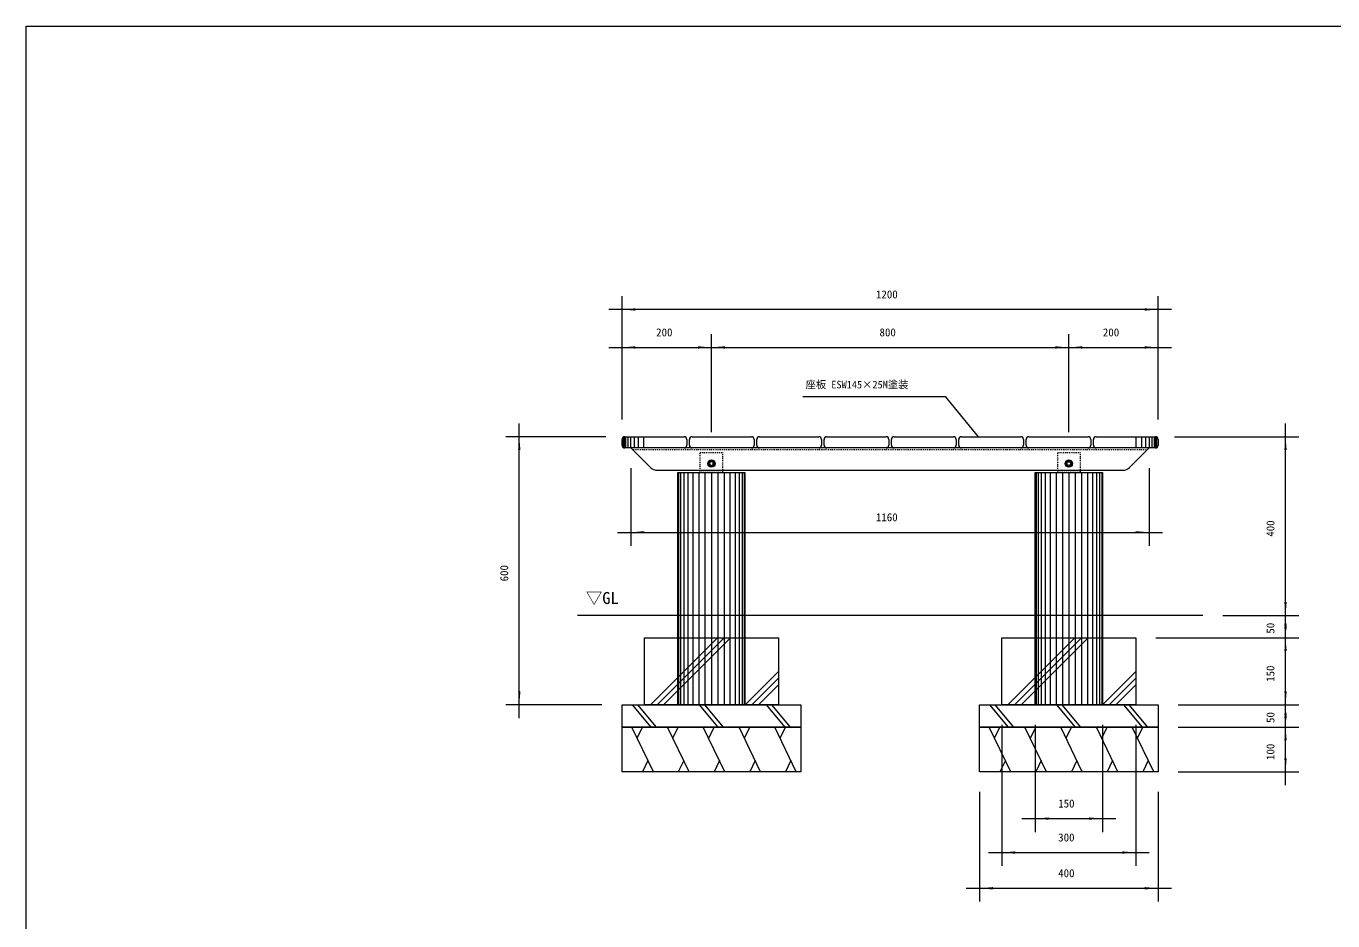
# Model space of a CAD drawing. Units: millimetres, scale not verified. Extents: x -2925 to 2925, y -2062 to 2062.
# Drawn here: x -2925 to 0, y 59 to 2062 of the extents above; entities that cross this region are included whole.
import ezdxf
from ezdxf.enums import TextEntityAlignment as Align

# ---------------------------------------------------------------- set-up
doc = ezdxf.new("R2010")
doc.units = ezdxf.units.MM
doc.header["$LTSCALE"] = 10
doc.linetypes.add('USER1', pattern=[0.416641, 0.208282, -0.208359])
doc.layers.add('0-1_IMPORTED', color=30, linetype='Continuous', lineweight=18)
doc.styles.add('ＭＳ ゴシック', font='')
doc.styles.get('ＭＳ ゴシック').set_extended_font_data('MS Gothic')

msp = doc.modelspace()

# ---------------------------------------------------------------- linework, layer by layer
at = {"layer": '0-1_IMPORTED', "color": 1}
for p, q in [((-1591, 1182), (-1591, 1458.01)), ((-391, 1182), (-391, 1458.01)), ((-1591, 1428.01), (-1621, 1428.01)), ((-391, 1428.01), (-1591, 1428.01)), ((-361, 1428.01), (-391, 1428.01)), ((-1591, 1182), (-1591, 1373)), ((-1391, 1153), (-1391, 1373)), ((-1391, 1153), (-1391, 1373)), ((-591, 1153), (-591, 1373)), ((-591, 1153), (-591, 1373)), ((-391, 1182), (-391, 1373)), ((-1621, 1343), (-1591, 1343)), ((-1591, 1343), (-1391, 1343)), ((-1421, 1343), (-1391, 1343)), ((-1391, 1343), (-1361, 1343)), ((-1391, 1343), (-591, 1343)), ((-621, 1343), (-591, 1343)), ((-591, 1343), (-561, 1343)), ((-591, 1343), (-391, 1343)), ((-391, 1343), (-361, 1343)), ((-1821.15, 1143), (-1821.15, 1173)), ((-106, 1143), (-106, 1173)), ((-1627.55, 1143), (-1851.15, 1143)), ((-1821.15, 543), (-1821.15, 1143)), ((-354.45, 1143), (-76, 1143)), ((-106, 743), (-106, 1143)), ((-1571.15, 1073.01), (-1571.15, 899.01)), ((-411.15, 1073.01), (-411.15, 899.01)), ((-1601.15, 929.01), (-1571.15, 929.01)), ((-1571.15, 929.01), (-411.15, 929.01)), ((-411.15, 929.01), (-381.15, 929.01)), ((-106, 743), (-106, 773)), ((-246, 743), (-76, 743)), ((-246, 743), (-76, 743)), ((-106, 693), (-106, 743)), ((-106, 713), (-106, 743)), ((-106, 693), (-106, 723)), ((-396, 693), (-76, 693)), ((-396, 693), (-76, 693)), ((-106, 543), (-106, 693)), ((-106, 663), (-106, 693)), ((-106, 543), (-106, 573)), ((-1636, 543), (-1851.15, 543)), ((-1821.15, 513), (-1821.15, 543)), ((-346, 543), (-76, 543)), ((-346, 543), (-76, 543)), ((-106, 493), (-106, 543)), ((-106, 513), (-106, 543)), ((-741, 498), (-741, 182.01)), ((-666, 498), (-666, 258)), ((-516, 498), (-516, 258)), ((-441, 498), (-441, 182.01)), ((-106, 493), (-106, 523)), ((-346, 493), (-76, 493)), ((-346, 493), (-76, 493)), ((-106, 393), (-106, 493)), ((-106, 463), (-106, 493)), ((-346, 393), (-76, 393)), ((-106, 363), (-106, 393)), ((-791, 348), (-791, 102.01)), ((-391, 348), (-391, 102.01)), ((-696, 288), (-666, 288)), ((-666, 288), (-516, 288)), ((-516, 288), (-486, 288)), ((-771, 212.01), (-741, 212.01)), ((-741, 212.01), (-441, 212.01)), ((-441, 212.01), (-411, 212.01)), ((-821, 132.01), (-791, 132.01)), ((-791, 132.01), (-391, 132.01)), ((-391, 132.01), (-361, 132.01))]:
    msp.add_line(p, q, dxfattribs=at)
at = {"layer": '0-1_IMPORTED'}
for p, q in [((-1588, 1118), (-1588, 1143)), ((-1585.58, 1118), (-1585.58, 1143)), ((-1585, 1143), (-1452, 1143)), ((-1582.55, 1118), (-1582.55, 1143)), ((-1577.71, 1118), (-1577.71, 1143)), ((-1571.66, 1118), (-1571.66, 1143)), ((-1563.18, 1118), (-1563.18, 1143)), ((-1554.11, 1118), (-1554.11, 1143)), ((-1542, 1118), (-1542, 1143)), ((-1434.29, 1143), (-1301.29, 1143)), ((-1283.57, 1143), (-1150.57, 1143)), ((-1132.86, 1143), (-999.86, 1143)), ((-982.14, 1143), (-849.14, 1143)), ((-831.43, 1143), (-698.43, 1143)), ((-680.71, 1143), (-547.71, 1143)), ((-530, 1143), (-397, 1143)), ((-440, 1118), (-440, 1143)), ((-427.89, 1118), (-427.89, 1143)), ((-418.82, 1118), (-418.82, 1143)), ((-410.34, 1118), (-410.34, 1143)), ((-404.29, 1118), (-404.29, 1143)), ((-399.45, 1118), (-399.45, 1143)), ((-396.42, 1118), (-396.42, 1143)), ((-394, 1118), (-394, 1143)), ((-1591, 1124), (-1591, 1137)), ((-1452, 1118), (-1585, 1118)), ((-1446, 1137), (-1446, 1124)), ((-1440.29, 1124), (-1440.29, 1137)), ((-1301.29, 1118), (-1434.29, 1118)), ((-1295.29, 1137), (-1295.29, 1124)), ((-1289.57, 1124), (-1289.57, 1137)), ((-1150.57, 1118), (-1283.57, 1118)), ((-1144.57, 1137), (-1144.57, 1124)), ((-1138.86, 1124), (-1138.86, 1137)), ((-999.86, 1118), (-1132.86, 1118)), ((-993.86, 1137), (-993.86, 1124)), ((-988.14, 1124), (-988.14, 1137)), ((-849.14, 1118), (-982.14, 1118)), ((-843.14, 1137), (-843.14, 1124)), ((-837.43, 1124), (-837.43, 1137)), ((-698.43, 1118), (-831.43, 1118)), ((-692.43, 1137), (-692.43, 1124)), ((-686.71, 1124), (-686.71, 1137)), ((-547.71, 1118), (-680.71, 1118)), ((-541.71, 1137), (-541.71, 1124)), ((-536, 1124), (-536, 1137)), ((-397, 1118), (-530, 1118)), ((-391, 1137), (-391, 1124)), ((-1394.84, 1084.59), (-1395.16, 1083)), ((-1395.16, 1083), (-1394.84, 1081.41)), ((-1393.94, 1085.94), (-1394.84, 1084.59)), ((-1392.59, 1086.84), (-1393.94, 1085.94)), ((-1391, 1087.16), (-1392.59, 1086.84)), ((-1389.41, 1086.84), (-1391, 1087.16)), ((-1388.06, 1085.94), (-1389.41, 1086.84)), ((-1387.16, 1084.59), (-1388.06, 1085.94)), ((-1386.84, 1083), (-1387.16, 1084.59)), ((-1387.16, 1081.41), (-1386.84, 1083)), ((-595.16, 1083), (-594.84, 1084.59)), ((-594.84, 1081.41), (-595.16, 1083)), ((-594.84, 1084.59), (-593.94, 1085.94)), ((-593.94, 1085.94), (-592.59, 1086.84)), ((-592.59, 1086.84), (-591, 1087.16)), ((-591, 1087.16), (-589.41, 1086.84)), ((-589.41, 1086.84), (-588.06, 1085.94)), ((-588.06, 1085.94), (-587.16, 1084.59)), ((-587.16, 1084.59), (-586.84, 1083)), ((-586.84, 1083), (-587.16, 1081.41)), ((-1464.5, 1063), (-1464.5, 543)), ((-1460, 1063), (-1460, 543)), ((-1453, 1063), (-1453, 543)), ((-1444, 1063), (-1444, 543)), ((-1432.5, 1063), (-1432.5, 543)), ((-1419.5, 1063), (-1419.5, 543)), ((-1416, 1068), (-1366, 1068)), ((-1405.5, 1063), (-1405.5, 543)), ((-1394.84, 1081.41), (-1393.94, 1080.06)), ((-1393.94, 1080.06), (-1392.59, 1079.16)), ((-1392.59, 1079.16), (-1391, 1078.84)), ((-1391, 1078.84), (-1389.41, 1079.16)), ((-1391, 1063), (-1391, 543)), ((-1389.41, 1079.16), (-1388.06, 1080.06)), ((-1388.06, 1080.06), (-1387.16, 1081.41)), ((-1376.5, 1063), (-1376.5, 543)), ((-1362.5, 1063), (-1362.5, 543)), ((-1349.5, 1063), (-1349.5, 543)), ((-1338, 1063), (-1338, 543)), ((-1329, 1063), (-1329, 543)), ((-1322, 1063), (-1322, 543)), ((-1317.5, 1063), (-1317.5, 543)), ((-664.5, 1063), (-664.5, 543)), ((-660, 1063), (-660, 543)), ((-653, 1063), (-653, 543)), ((-644, 1063), (-644, 543)), ((-632.5, 1063), (-632.5, 543)), ((-619.5, 1063), (-619.5, 543)), ((-605.5, 1063), (-605.5, 543)), ((-593.94, 1080.06), (-594.84, 1081.41)), ((-592.59, 1079.16), (-593.94, 1080.06)), ((-591, 1078.84), (-592.59, 1079.16)), ((-589.41, 1079.16), (-591, 1078.84)), ((-591, 1063), (-591, 543)), ((-588.06, 1080.06), (-589.41, 1079.16)), ((-587.16, 1081.41), (-588.06, 1080.06)), ((-576.5, 1063), (-576.5, 543)), ((-562.5, 1063), (-562.5, 543)), ((-549.5, 1063), (-549.5, 543)), ((-538, 1063), (-538, 543)), ((-529, 1063), (-529, 543)), ((-522, 1063), (-522, 543)), ((-517.5, 1063), (-517.5, 543)), ((-291, 743), (-1691, 743)), ((-1527.69, 543), (-1377.69, 693)), ((-1512.84, 543), (-1362.84, 693)), ((-1497.99, 543), (-1347.99, 693)), ((-727.69, 543), (-577.69, 693)), ((-712.84, 543), (-562.84, 693)), ((-697.99, 543), (-547.99, 693)), ((-1315.56, 543), (-1241, 617.56)), ((-515.56, 543), (-441, 617.56)), ((-1300.71, 543), (-1241, 602.71)), ((-1285.86, 543), (-1241, 587.86)), ((-500.71, 543), (-441, 602.71)), ((-485.86, 543), (-441, 587.86)), ((-1568.5, 543), (-1526.74, 493)), ((-1556.69, 543), (-1514.93, 493)), ((-1418.5, 543), (-1376.74, 493)), ((-1406.69, 543), (-1364.93, 493)), ((-1268.5, 543), (-1226.74, 493)), ((-1256.69, 543), (-1214.93, 493)), ((-768.5, 543), (-726.74, 493)), ((-756.69, 543), (-714.93, 493)), ((-618.5, 543), (-576.74, 493)), ((-606.69, 543), (-564.93, 493)), ((-468.5, 543), (-426.74, 493)), ((-456.69, 543), (-414.93, 493)), ((-1521, 393), (-1569.25, 493)), ((-1557.18, 468), (-1545.12, 493)), ((-1441, 393), (-1489.25, 493)), ((-1477.18, 468), (-1465.12, 493)), ((-1361, 393), (-1409.25, 493)), ((-1397.18, 468), (-1385.12, 493)), ((-1281, 393), (-1329.25, 493)), ((-1317.18, 468), (-1305.12, 493)), ((-1201, 393), (-1249.25, 493)), ((-1237.18, 468), (-1225.12, 493)), ((-721, 393), (-769.25, 493)), ((-757.18, 468), (-745.12, 493)), ((-641, 393), (-689.25, 493)), ((-677.18, 468), (-665.12, 493)), ((-561, 393), (-609.25, 493)), ((-597.18, 468), (-585.12, 493)), ((-481, 393), (-529.25, 493)), ((-517.18, 468), (-505.12, 493)), ((-401, 393), (-449.25, 493)), ((-437.18, 468), (-425.12, 493)), ((-1533.06, 418), (-1545.12, 393)), ((-1453.06, 418), (-1465.12, 393)), ((-1373.06, 418), (-1385.12, 393)), ((-1293.06, 418), (-1305.12, 393)), ((-1213.06, 418), (-1225.12, 393)), ((-733.06, 418), (-745.12, 393)), ((-653.06, 418), (-665.12, 393)), ((-573.06, 418), (-585.12, 393)), ((-493.06, 418), (-505.12, 393)), ((-413.06, 418), (-425.12, 393))]:
    msp.add_line(p, q, dxfattribs=at)
at = {"layer": '0-1_IMPORTED', "linetype": 'USER1'}
for p, q in [((-415, 1113.5), (-1567, 1113.5)), ((-616, 1068), (-566, 1068))]:
    msp.add_line(p, q, dxfattribs=at)
at = {"layer": '0-1_IMPORTED', "color": 3}
msp.add_line((-1512.48, 1068.01), (-469.82, 1068.01), dxfattribs=at)
at = {"layer": '0-1_IMPORTED'}
for points in [[(-2925, 2062.5), (2925, 2062.5), (2925, -2062.5), (-2925, -2062.5)], [(-1385.26, 1079.69), (-1385.26, 1086.31), (-1391, 1089.63), (-1396.74, 1086.31), (-1396.74, 1079.69), (-1391, 1076.37)], [(-596.74, 1079.69), (-596.74, 1086.31), (-591, 1089.63), (-585.26, 1086.31), (-585.26, 1079.69), (-591, 1076.37)], [(-1466, 1063), (-1316, 1063), (-1316, 543), (-1466, 543)], [(-666, 1063), (-516, 1063), (-516, 543), (-666, 543)], [(-1541, 693), (-1241, 693), (-1241, 543), (-1541, 543)], [(-741, 693), (-441, 693), (-441, 543), (-741, 543)], [(-1591, 543), (-1191, 543), (-1191, 493), (-1591, 493)], [(-791, 543), (-391, 543), (-391, 493), (-791, 493)], [(-1591, 493), (-1191, 493), (-1191, 393), (-1591, 393)], [(-791, 493), (-391, 493), (-391, 393), (-791, 393)]]:
    msp.add_lwpolyline(points, close=True, dxfattribs=at)
at = {"layer": '0-1_IMPORTED', "color": 1}
msp.add_lwpolyline([(-1186.15, 1233), (-868, 1233), (-794, 1143)], dxfattribs=at)
at = {"layer": '0-1_IMPORTED', "color": 3}
msp.add_lwpolyline([(-455.74, 1073.81), (-411.15, 1118.01), (-1571.15, 1118.01), (-1526.56, 1073.81)], dxfattribs=at)
at = {"layer": '0-1_IMPORTED', "linetype": 'USER1'}
for points in [[(-1416, 1108), (-1366, 1108), (-1366, 1063), (-1416, 1063)], [(-616, 1108), (-566, 1108), (-566, 1063), (-616, 1063)]]:
    msp.add_lwpolyline(points, close=True, dxfattribs=at)
at = {"layer": '0-1_IMPORTED'}
for centre in [(-1391, 1083), (-591, 1083)]:
    msp.add_circle(centre, 8.32, dxfattribs=at)
for centre, start, end in [((-1585, 1137), 90, 180), ((-1452, 1137), 0, 90), ((-1434.29, 1137), 90, 180), ((-1301.29, 1137), 0, 90), ((-1283.57, 1137), 90, 180), ((-1150.57, 1137), 0, 90), ((-1132.86, 1137), 90, 180), ((-999.86, 1137), 0, 90), ((-982.14, 1137), 90, 180), ((-849.14, 1137), 0, 90), ((-831.43, 1137), 90, 180), ((-698.43, 1137), 0, 90), ((-680.71, 1137), 90, 180), ((-547.71, 1137), 0, 90), ((-530, 1137), 90, 180), ((-397, 1137), 0, 90), ((-1585, 1124), 180, 270), ((-1452, 1124), 270, 0), ((-1434.29, 1124), 180, 270), ((-1301.29, 1124), 270, 0), ((-1283.57, 1124), 180, 270), ((-1150.57, 1124), 270, 0), ((-1132.86, 1124), 180, 270), ((-999.86, 1124), 270, 0), ((-982.14, 1124), 180, 270), ((-849.14, 1124), 270, 0), ((-831.43, 1124), 180, 270), ((-698.43, 1124), 270, 0), ((-680.71, 1124), 180, 270), ((-547.71, 1124), 270, 0), ((-530, 1124), 180, 270), ((-397, 1124), 270, 0)]:
    msp.add_arc(centre, 6, start, end, dxfattribs=at)
at = {"layer": '0-1_IMPORTED', "color": 3}
for centre, start, end in [((-1512.48, 1088.01), 225.24804, 270), ((-469.82, 1088.01), 270, 314.75196)]:
    msp.add_arc(centre, 20, start, end, dxfattribs=at)
at = {"layer": '0-1_IMPORTED', "color": 1}
for points in [[(-1591, 1428.01), (-1561, 1430.64), (-1561, 1425.39)], [(-391, 1428.01), (-421, 1425.39), (-421, 1430.64)], [(-1591, 1343), (-1561, 1345.62), (-1561, 1340.38)], [(-1391, 1343), (-1421, 1340.38), (-1421, 1345.62)], [(-1391, 1343), (-1361, 1345.62), (-1361, 1340.38)], [(-591, 1343), (-621, 1340.38), (-621, 1345.62)], [(-591, 1343), (-561, 1345.62), (-561, 1340.38)], [(-391, 1343), (-421, 1340.38), (-421, 1345.62)], [(-1821.15, 1143), (-1818.52, 1113), (-1823.77, 1113)], [(-106, 1143), (-103.38, 1113), (-108.62, 1113)], [(-1571.15, 929.01), (-1541.15, 931.64), (-1541.15, 926.39)], [(-411.15, 929.01), (-441.15, 926.39), (-441.15, 931.64)], [(-106, 743), (-108.62, 773), (-103.38, 773)], [(-106, 743), (-103.38, 713), (-108.62, 713)], [(-106, 693), (-108.62, 723), (-103.38, 723)], [(-106, 693), (-103.38, 663), (-108.62, 663)], [(-1821.15, 543), (-1823.77, 573), (-1818.52, 573)], [(-106, 543), (-108.62, 573), (-103.38, 573)], [(-106, 543), (-103.38, 513), (-108.62, 513)], [(-106, 493), (-108.62, 523), (-103.38, 523)], [(-106, 493), (-103.38, 463), (-108.62, 463)], [(-106, 393), (-108.62, 423), (-103.38, 423)], [(-666, 288), (-636, 290.62), (-636, 285.38)], [(-516, 288), (-546, 285.38), (-546, 290.62)], [(-741, 212.01), (-711, 214.64), (-711, 209.39)], [(-441, 212.01), (-471, 209.39), (-471, 214.64)], [(-791, 132.01), (-761, 134.64), (-761, 129.39)], [(-391, 132.01), (-421, 129.39), (-421, 134.64)]]:
    msp.add_solid(points, dxfattribs=at)

# ---------------------------------------------------------------- texts
at = {"layer": '0-1_IMPORTED', "color": 7, "style": 'ＭＳ ゴシック'}
for s, height, p in [('1200', 17.91, (-1022.75, 1447.46)), ('200', 17.91, (-1514.81, 1362.44)), ('800', 17.91, (-1014.81, 1362.44)), ('200', 17.91, (-514.81, 1362.44)), ('座板 ESW145×25M塗装', 16.9, (-1180.27, 1246.3)), ('1160', 17.91, (-1022.9, 948.46)), ('▽GL', 26.87, (-1671.95, 760.46)), ('150', 17.91, (-614.81, 307.44)), ('300', 17.91, (-614.81, 231.46)), ('400', 17.91, (-614.81, 151.46))]:
    msp.add_text(s, height=height, dxfattribs=at).set_placement(p, align=Align.BOTTOM_LEFT)
for s, p in [('400', (-125.44, 919.19)), ('600', (-1840.59, 819.19)), ('50', (-125.44, 702.12)), ('150', (-125.44, 594.19)), ('50', (-125.44, 502.12)), ('100', (-125.44, 419.19))]:
    msp.add_text(s, height=17.91, rotation=90, dxfattribs=at).set_placement(p, align=Align.BOTTOM_LEFT)

doc.saveas('drawing.dxf')
